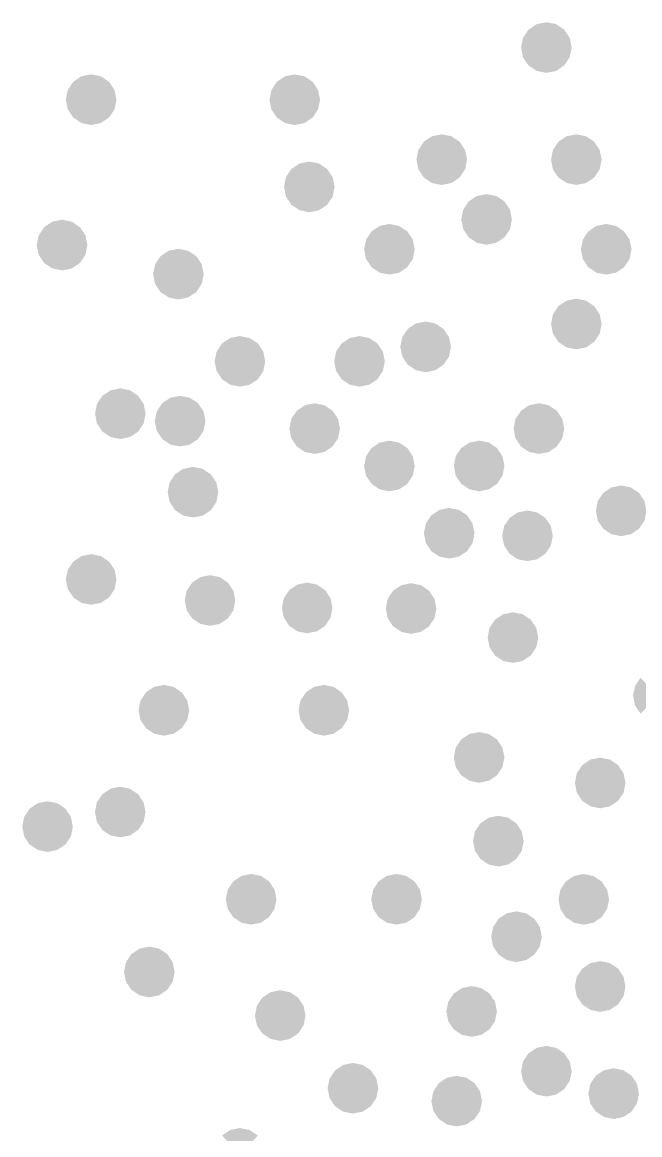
# Model space of a CAD drawing. Header units: millimetres. Extents: x 87938 to 265635, y 330093 to 434310.
# Drawn here: x 233475 to 234171, y 385234 to 386487 of the extents above; entities that cross this region are included whole.
import ezdxf

# ---------------------------------------------------------------- set-up
doc = ezdxf.new("R2010")
doc.units = ezdxf.units.MM

# ---------------------------------------------------------------- blocks, each defined once
blk = doc.blocks.new('A$C3F56660F')
at = {"lineweight": 0}
for points in [[(1688.3, 4934.6), (1688.3, 4963.1), (1668.1, 4954.8), (1677.4, 4961)], [(1688.3, 4934.6), (1708.4, 4954.8), (1688.3, 4963.1), (1699.2, 4961)], [(1688.3, 4934.6), (1668.1, 4954.8), (1659.8, 4934.6), (1661.9, 4945.5)], [(1688.3, 4934.6), (1716.8, 4934.6), (1708.4, 4954.8), (1714.6, 4945.5)], [(1688.3, 4934.6), (1659.8, 4934.6), (1668.1, 4914.5), (1661.9, 4923.7)], [(1688.3, 4934.6), (1668.1, 4914.5), (1688.3, 4906.1), (1677.4, 4908.3)], [(1688.3, 4934.6), (1688.3, 4906.1), (1708.4, 4914.5), (1699.2, 4908.3)], [(1688.3, 4934.6), (1708.4, 4914.5), (1716.8, 4934.6), (1714.6, 4923.7)], [(1175.4, 4875.9), (1175.4, 4904.4), (1155.3, 4896.1), (1164.5, 4902.3)], [(1175.4, 4875.9), (1195.6, 4896.1), (1175.4, 4904.4), (1186.3, 4902.3)], [(1404.8, 4875.9), (1404.8, 4904.4), (1384.6, 4896.1), (1393.9, 4902.3)], [(1404.8, 4875.9), (1425, 4896.1), (1404.8, 4904.4), (1415.7, 4902.3)], [(1175.4, 4875.9), (1155.3, 4896.1), (1146.9, 4875.9), (1149.1, 4886.8)], [(1175.4, 4875.9), (1203.9, 4875.9), (1195.6, 4896.1), (1201.8, 4886.8)], [(1404.8, 4875.9), (1384.6, 4896.1), (1376.3, 4875.9), (1378.5, 4886.8)], [(1404.8, 4875.9), (1433.3, 4875.9), (1425, 4896.1), (1431.1, 4886.8)], [(1175.4, 4875.9), (1146.9, 4875.9), (1155.3, 4855.8), (1149.1, 4865)], [(1175.4, 4875.9), (1155.3, 4855.8), (1175.4, 4847.4), (1164.5, 4849.6)], [(1175.4, 4875.9), (1175.4, 4847.4), (1195.6, 4855.8), (1186.3, 4849.6)], [(1175.4, 4875.9), (1195.6, 4855.8), (1203.9, 4875.9), (1201.8, 4865)], [(1404.8, 4875.9), (1376.3, 4875.9), (1384.6, 4855.8), (1378.5, 4865)], [(1404.8, 4875.9), (1384.6, 4855.8), (1404.8, 4847.4), (1393.9, 4849.6)], [(1404.8, 4875.9), (1404.8, 4847.4), (1425, 4855.8), (1415.7, 4849.6)], [(1404.8, 4875.9), (1425, 4855.8), (1433.3, 4875.9), (1431.1, 4865)], [(1570.4, 4808.4), (1570.4, 4836.9), (1550.2, 4828.6), (1559.5, 4834.8)], [(1570.4, 4808.4), (1590.5, 4828.6), (1570.4, 4836.9), (1581.3, 4834.8)], [(1722, 4808.4), (1722, 4836.9), (1701.8, 4828.6), (1711.1, 4834.8)], [(1722, 4808.4), (1742.1, 4828.6), (1722, 4836.9), (1732.9, 4834.8)], [(1570.4, 4808.4), (1550.2, 4828.6), (1541.9, 4808.4), (1544, 4819.3)], [(1570.4, 4808.4), (1598.9, 4808.4), (1590.5, 4828.6), (1596.7, 4819.3)], [(1722, 4808.4), (1701.8, 4828.6), (1693.5, 4808.4), (1695.6, 4819.3)], [(1722, 4808.4), (1750.5, 4808.4), (1742.1, 4828.6), (1748.3, 4819.3)], [(1421.2, 4777.7), (1401, 4797.9), (1392.7, 4777.7), (1394.8, 4788.6)], [(1421.2, 4777.7), (1421.2, 4806.2), (1401, 4797.9), (1410.3, 4804.1)], [(1421.2, 4777.7), (1441.3, 4797.9), (1421.2, 4806.2), (1432.1, 4804.1)], [(1421.2, 4777.7), (1449.7, 4777.7), (1441.3, 4797.9), (1447.5, 4788.6)], [(1570.4, 4808.4), (1541.9, 4808.4), (1550.2, 4788.3), (1544, 4797.5)], [(1570.4, 4808.4), (1550.2, 4788.3), (1570.4, 4779.9), (1559.5, 4782.1)], [(1570.4, 4808.4), (1570.4, 4779.9), (1590.5, 4788.3), (1581.3, 4782.1)], [(1570.4, 4808.4), (1590.5, 4788.3), (1598.9, 4808.4), (1596.7, 4797.5)], [(1722, 4808.4), (1693.5, 4808.4), (1701.8, 4788.3), (1695.6, 4797.5)], [(1722, 4808.4), (1701.8, 4788.3), (1722, 4779.9), (1711.1, 4782.1)], [(1722, 4808.4), (1722, 4779.9), (1742.1, 4788.3), (1732.9, 4782.1)], [(1722, 4808.4), (1742.1, 4788.3), (1750.5, 4808.4), (1748.3, 4797.5)], [(1421.2, 4777.7), (1392.7, 4777.7), (1401, 4757.6), (1394.8, 4766.8)], [(1421.2, 4777.7), (1401, 4757.6), (1421.2, 4749.2), (1410.3, 4751.4)], [(1421.2, 4777.7), (1421.2, 4749.2), (1441.3, 4757.6), (1432.1, 4751.4)], [(1421.2, 4777.7), (1441.3, 4757.6), (1449.7, 4777.7), (1447.5, 4766.8)], [(1620.9, 4741.1), (1600.7, 4761.3), (1592.4, 4741.1), (1594.6, 4752)], [(1620.9, 4741.1), (1620.9, 4769.6), (1600.7, 4761.3), (1610, 4767.5)], [(1620.9, 4741.1), (1641.1, 4761.3), (1620.9, 4769.6), (1631.8, 4767.5)], [(1620.9, 4741.1), (1649.4, 4741.1), (1641.1, 4761.3), (1647.3, 4752)], [(1142.7, 4712.2), (1142.7, 4740.8), (1122.5, 4732.4), (1131.7, 4738.6)], [(1142.7, 4712.2), (1162.8, 4732.4), (1142.7, 4740.8), (1153.6, 4738.6)], [(1511.4, 4707.5), (1511.4, 4736), (1491.3, 4727.6), (1500.5, 4733.8)], [(1511.4, 4707.5), (1531.6, 4727.6), (1511.4, 4736), (1522.3, 4733.8)], [(1620.9, 4741.1), (1592.4, 4741.1), (1600.7, 4721), (1594.6, 4730.2)], [(1620.9, 4741.1), (1600.7, 4721), (1620.9, 4712.6), (1610, 4714.8)], [(1620.9, 4741.1), (1620.9, 4712.6), (1641.1, 4721), (1631.8, 4714.8)], [(1620.9, 4741.1), (1641.1, 4721), (1649.4, 4741.1), (1647.3, 4730.2)], [(1755.6, 4707.5), (1755.6, 4736), (1735.5, 4727.6), (1744.7, 4733.8)], [(1755.6, 4707.5), (1775.8, 4727.6), (1755.6, 4736), (1766.6, 4733.8)], [(1142.7, 4712.2), (1122.5, 4732.4), (1114.1, 4712.2), (1116.3, 4723.1)], [(1142.7, 4712.2), (1171.2, 4712.2), (1162.8, 4732.4), (1169, 4723.1)], [(1511.4, 4707.5), (1491.3, 4727.6), (1482.9, 4707.5), (1485.1, 4718.4)], [(1511.4, 4707.5), (1539.9, 4707.5), (1531.6, 4727.6), (1537.8, 4718.4)], [(1755.6, 4707.5), (1735.5, 4727.6), (1727.1, 4707.5), (1729.3, 4718.4)], [(1755.6, 4707.5), (1784.2, 4707.5), (1775.8, 4727.6), (1782, 4718.4)], [(1142.7, 4712.2), (1114.1, 4712.2), (1122.5, 4692.1), (1116.3, 4701.3)], [(1142.7, 4712.2), (1122.5, 4692.1), (1142.7, 4683.7), (1131.7, 4685.9)], [(1142.7, 4712.2), (1142.7, 4683.7), (1162.8, 4692.1), (1153.6, 4685.9)], [(1142.7, 4712.2), (1162.8, 4692.1), (1171.2, 4712.2), (1169, 4701.3)], [(1273.7, 4679.5), (1253.6, 4699.7), (1245.2, 4679.5), (1247.4, 4690.4)], [(1273.7, 4679.5), (1273.7, 4708), (1253.6, 4699.7), (1262.8, 4705.8)], [(1273.7, 4679.5), (1293.9, 4699.7), (1273.7, 4708), (1284.6, 4705.8)], [(1273.7, 4679.5), (1302.2, 4679.5), (1293.9, 4699.7), (1300.1, 4690.4)], [(1511.4, 4707.5), (1482.9, 4707.5), (1491.3, 4687.3), (1485.1, 4696.6)], [(1511.4, 4707.5), (1491.3, 4687.3), (1511.4, 4679), (1500.5, 4681.1)], [(1511.4, 4707.5), (1511.4, 4679), (1531.6, 4687.3), (1522.3, 4681.1)], [(1511.4, 4707.5), (1531.6, 4687.3), (1539.9, 4707.5), (1537.8, 4696.6)], [(1755.6, 4707.5), (1727.1, 4707.5), (1735.5, 4687.3), (1729.3, 4696.6)], [(1755.6, 4707.5), (1735.5, 4687.3), (1755.6, 4679), (1744.7, 4681.1)], [(1755.6, 4707.5), (1755.6, 4679), (1775.8, 4687.3), (1766.6, 4681.1)], [(1755.6, 4707.5), (1775.8, 4687.3), (1784.2, 4707.5), (1782, 4696.6)], [(1273.7, 4679.5), (1245.2, 4679.5), (1253.6, 4659.3), (1247.4, 4668.6)], [(1273.7, 4679.5), (1253.6, 4659.3), (1273.7, 4651), (1262.8, 4653.2)], [(1273.7, 4679.5), (1273.7, 4651), (1293.9, 4659.3), (1284.6, 4653.2)], [(1273.7, 4679.5), (1293.9, 4659.3), (1302.2, 4679.5), (1300.1, 4668.6)], [(1722, 4623.4), (1722, 4651.9), (1701.8, 4643.5), (1711.1, 4649.7)], [(1722, 4623.4), (1742.1, 4643.5), (1722, 4651.9), (1732.9, 4649.7)], [(1722, 4623.4), (1701.8, 4643.5), (1693.5, 4623.4), (1695.6, 4634.3)], [(1722, 4623.4), (1750.5, 4623.4), (1742.1, 4643.5), (1748.3, 4634.3)], [(1552.3, 4597.7), (1552.3, 4626.2), (1532.1, 4617.8), (1541.4, 4624)], [(1552.3, 4597.7), (1572.4, 4617.8), (1552.3, 4626.2), (1563.2, 4624)], [(1722, 4623.4), (1693.5, 4623.4), (1701.8, 4603.2), (1695.6, 4612.4)], [(1722, 4623.4), (1701.8, 4603.2), (1722, 4594.8), (1711.1, 4597)], [(1722, 4623.4), (1722, 4594.8), (1742.1, 4603.2), (1732.9, 4597)], [(1722, 4623.4), (1742.1, 4603.2), (1750.5, 4623.4), (1748.3, 4612.4)], [(1343, 4581.3), (1343, 4609.8), (1322.9, 4601.5), (1332.1, 4607.6)], [(1343, 4581.3), (1363.2, 4601.5), (1343, 4609.8), (1353.9, 4607.6)], [(1477.8, 4581.3), (1477.8, 4609.8), (1457.6, 4601.5), (1466.8, 4607.6)], [(1477.8, 4581.3), (1497.9, 4601.5), (1477.8, 4609.8), (1488.7, 4607.6)], [(1552.3, 4597.7), (1532.1, 4617.8), (1523.7, 4597.7), (1525.9, 4608.6)], [(1552.3, 4597.7), (1580.8, 4597.7), (1572.4, 4617.8), (1578.6, 4608.6)], [(1343, 4581.3), (1322.9, 4601.5), (1314.5, 4581.3), (1316.7, 4592.2)], [(1343, 4581.3), (1371.5, 4581.3), (1363.2, 4601.5), (1369.4, 4592.2)], [(1477.8, 4581.3), (1457.6, 4601.5), (1449.2, 4581.3), (1451.4, 4592.2)], [(1477.8, 4581.3), (1506.3, 4581.3), (1497.9, 4601.5), (1504.1, 4592.2)], [(1552.3, 4597.7), (1523.7, 4597.7), (1532.1, 4577.5), (1525.9, 4586.7)], [(1552.3, 4597.7), (1532.1, 4577.5), (1552.3, 4569.1), (1541.4, 4571.3)], [(1552.3, 4597.7), (1552.3, 4569.1), (1572.4, 4577.5), (1563.2, 4571.3)], [(1552.3, 4597.7), (1572.4, 4577.5), (1580.8, 4597.7), (1578.6, 4586.7)], [(1343, 4581.3), (1314.5, 4581.3), (1322.9, 4561.1), (1316.7, 4570.4)], [(1343, 4581.3), (1322.9, 4561.1), (1343, 4552.8), (1332.1, 4555)], [(1343, 4581.3), (1343, 4552.8), (1363.2, 4561.1), (1353.9, 4555)], [(1343, 4581.3), (1363.2, 4561.1), (1371.5, 4581.3), (1369.4, 4570.4)], [(1477.8, 4581.3), (1449.2, 4581.3), (1457.6, 4561.1), (1451.4, 4570.4)], [(1477.8, 4581.3), (1457.6, 4561.1), (1477.8, 4552.8), (1466.8, 4555)], [(1477.8, 4581.3), (1477.8, 4552.8), (1497.9, 4561.1), (1488.7, 4555)], [(1477.8, 4581.3), (1497.9, 4561.1), (1506.3, 4581.3), (1504.1, 4570.4)], [(1208.3, 4522.4), (1208.3, 4550.9), (1188.1, 4542.6), (1197.4, 4548.7)], [(1208.3, 4522.4), (1228.4, 4542.6), (1208.3, 4550.9), (1219.2, 4548.7)], [(1208.3, 4522.4), (1188.1, 4542.6), (1179.8, 4522.4), (1181.9, 4533.3)], [(1208.3, 4522.4), (1236.8, 4522.4), (1228.4, 4542.6), (1234.6, 4533.3)], [(1275.6, 4514), (1275.6, 4542.5), (1255.5, 4534.2), (1264.7, 4540.3)], [(1275.6, 4514), (1295.8, 4534.2), (1275.6, 4542.5), (1286.6, 4540.3)], [(1208.3, 4522.4), (1179.8, 4522.4), (1188.1, 4502.2), (1181.9, 4511.5)], [(1208.3, 4522.4), (1188.1, 4502.2), (1208.3, 4493.9), (1197.4, 4496.1)], [(1208.3, 4522.4), (1208.3, 4493.9), (1228.4, 4502.2), (1219.2, 4496.1)], [(1208.3, 4522.4), (1228.4, 4502.2), (1236.8, 4522.4), (1234.6, 4511.5)], [(1275.6, 4514), (1255.5, 4534.2), (1247.1, 4514), (1249.3, 4524.9)], [(1275.6, 4514), (1304.2, 4514), (1295.8, 4534.2), (1302, 4524.9)], [(1427.2, 4505.6), (1407.1, 4525.7), (1398.7, 4505.6), (1400.9, 4516.5)], [(1427.2, 4505.6), (1427.2, 4534.1), (1407.1, 4525.7), (1416.3, 4531.9)], [(1427.2, 4505.6), (1447.4, 4525.7), (1427.2, 4534.1), (1438.1, 4531.9)], [(1427.2, 4505.6), (1455.7, 4505.6), (1447.4, 4525.7), (1453.6, 4516.5)], [(1679.9, 4505.6), (1659.7, 4525.7), (1651.3, 4505.6), (1653.5, 4516.5)], [(1679.9, 4505.6), (1679.9, 4534.1), (1659.7, 4525.7), (1668.9, 4531.9)], [(1679.9, 4505.6), (1700, 4525.7), (1679.9, 4534.1), (1690.8, 4531.9)], [(1679.9, 4505.6), (1708.4, 4505.6), (1700, 4525.7), (1706.2, 4516.5)], [(1275.6, 4514), (1247.1, 4514), (1255.5, 4493.8), (1249.3, 4503.1)], [(1275.6, 4514), (1255.5, 4493.8), (1275.6, 4485.5), (1264.7, 4487.6)], [(1275.6, 4514), (1275.6, 4485.5), (1295.8, 4493.8), (1286.6, 4487.6)], [(1275.6, 4514), (1295.8, 4493.8), (1304.2, 4514), (1302, 4503.1)], [(1427.2, 4505.6), (1398.7, 4505.6), (1407.1, 4485.4), (1400.9, 4494.7)], [(1427.2, 4505.6), (1407.1, 4485.4), (1427.2, 4477.1), (1416.3, 4479.2)], [(1427.2, 4505.6), (1427.2, 4477.1), (1447.4, 4485.4), (1438.1, 4479.2)], [(1427.2, 4505.6), (1447.4, 4485.4), (1455.7, 4505.6), (1453.6, 4494.7)], [(1679.9, 4505.6), (1651.3, 4505.6), (1659.7, 4485.4), (1653.5, 4494.7)], [(1679.9, 4505.6), (1659.7, 4485.4), (1679.9, 4477.1), (1668.9, 4479.2)], [(1679.9, 4505.6), (1679.9, 4477.1), (1700, 4485.4), (1690.8, 4479.2)], [(1679.9, 4505.6), (1700, 4485.4), (1708.4, 4505.6), (1706.2, 4494.7)], [(1511.4, 4463.5), (1511.4, 4492), (1491.3, 4483.7), (1500.5, 4489.9)], [(1511.4, 4463.5), (1531.6, 4483.7), (1511.4, 4492), (1522.3, 4489.9)], [(1612.5, 4463.5), (1612.5, 4492), (1592.3, 4483.7), (1601.6, 4489.9)], [(1612.5, 4463.5), (1632.7, 4483.7), (1612.5, 4492), (1623.4, 4489.9)], [(1511.4, 4463.5), (1491.3, 4483.7), (1482.9, 4463.5), (1485.1, 4474.4)], [(1511.4, 4463.5), (1539.9, 4463.5), (1531.6, 4483.7), (1537.8, 4474.4)], [(1612.5, 4463.5), (1592.3, 4483.7), (1584, 4463.5), (1586.1, 4474.4)], [(1612.5, 4463.5), (1641, 4463.5), (1632.7, 4483.7), (1638.8, 4474.4)], [(1290.1, 4434), (1290.1, 4462.5), (1269.9, 4454.1), (1279.2, 4460.3)], [(1290.1, 4434), (1310.3, 4454.1), (1290.1, 4462.5), (1301, 4460.3)], [(1511.4, 4463.5), (1482.9, 4463.5), (1491.3, 4443.4), (1485.1, 4452.6)], [(1511.4, 4463.5), (1491.3, 4443.4), (1511.4, 4435), (1500.5, 4437.2)], [(1511.4, 4463.5), (1511.4, 4435), (1531.6, 4443.4), (1522.3, 4437.2)], [(1511.4, 4463.5), (1531.6, 4443.4), (1539.9, 4463.5), (1537.8, 4452.6)], [(1612.5, 4463.5), (1584, 4463.5), (1592.3, 4443.4), (1586.1, 4452.6)], [(1612.5, 4463.5), (1592.3, 4443.4), (1612.5, 4435), (1601.6, 4437.2)], [(1612.5, 4463.5), (1612.5, 4435), (1632.7, 4443.4), (1623.4, 4437.2)], [(1612.5, 4463.5), (1632.7, 4443.4), (1641, 4463.5), (1638.8, 4452.6)], [(1290.1, 4434), (1269.9, 4454.1), (1261.6, 4434), (1263.8, 4444.9)], [(1290.1, 4434), (1318.6, 4434), (1310.3, 4454.1), (1316.5, 4444.9)], [(1772.5, 4413), (1772.5, 4441.6), (1752.3, 4433.2), (1761.6, 4439.4)], [(1772.5, 4413), (1792.7, 4433.2), (1772.5, 4441.6), (1783.4, 4439.4)], [(1290.1, 4434), (1261.6, 4434), (1269.9, 4413.8), (1263.8, 4423.1)], [(1290.1, 4434), (1269.9, 4413.8), (1290.1, 4405.5), (1279.2, 4407.6)], [(1290.1, 4434), (1290.1, 4405.5), (1310.3, 4413.8), (1301, 4407.6)], [(1290.1, 4434), (1310.3, 4413.8), (1318.6, 4434), (1316.5, 4423.1)], [(1772.5, 4413), (1752.3, 4433.2), (1744, 4413), (1746.1, 4423.9)], [(1772.5, 4413), (1801, 4413), (1792.7, 4433.2), (1798.8, 4423.9)], [(1578.8, 4387.8), (1578.8, 4416.3), (1558.6, 4408), (1567.9, 4414.1)], [(1578.8, 4387.8), (1599, 4408), (1578.8, 4416.3), (1589.7, 4414.1)], [(1667, 4384.9), (1667, 4413.4), (1646.8, 4405), (1656, 4411.2)], [(1667, 4384.9), (1687.1, 4405), (1667, 4413.4), (1677.9, 4411.2)], [(1772.5, 4413), (1744, 4413), (1752.3, 4392.9), (1746.1, 4402.1)], [(1772.5, 4413), (1752.3, 4392.9), (1772.5, 4384.5), (1761.6, 4386.7)], [(1772.5, 4413), (1772.5, 4384.5), (1792.7, 4392.9), (1783.4, 4386.7)], [(1772.5, 4413), (1792.7, 4392.9), (1801, 4413), (1798.8, 4402.1)], [(1578.8, 4387.8), (1558.6, 4408), (1550.3, 4387.8), (1552.5, 4398.7)], [(1578.8, 4387.8), (1607.3, 4387.8), (1599, 4408), (1605.1, 4398.7)], [(1667, 4384.9), (1646.8, 4405), (1638.4, 4384.9), (1640.6, 4395.8)], [(1667, 4384.9), (1695.5, 4384.9), (1687.1, 4405), (1693.3, 4395.8)], [(1578.8, 4387.8), (1550.3, 4387.8), (1558.6, 4367.6), (1552.5, 4376.9)], [(1578.8, 4387.8), (1558.6, 4367.6), (1578.8, 4359.3), (1567.9, 4361.5)], [(1578.8, 4387.8), (1578.8, 4359.3), (1599, 4367.6), (1589.7, 4361.5)], [(1578.8, 4387.8), (1599, 4367.6), (1607.3, 4387.8), (1605.1, 4376.9)], [(1667, 4384.9), (1638.4, 4384.9), (1646.8, 4364.7), (1640.6, 4374)], [(1667, 4384.9), (1646.8, 4364.7), (1667, 4356.4), (1656, 4358.5)], [(1667, 4384.9), (1667, 4356.4), (1687.1, 4364.7), (1677.9, 4358.5)], [(1667, 4384.9), (1687.1, 4364.7), (1695.5, 4384.9), (1693.3, 4374)], [(1175.4, 4335.8), (1175.4, 4364.3), (1155.3, 4355.9), (1164.5, 4362.1)], [(1175.4, 4335.8), (1195.6, 4355.9), (1175.4, 4364.3), (1186.3, 4362.1)], [(1175.4, 4335.8), (1155.3, 4355.9), (1146.9, 4335.8), (1149.1, 4346.7)], [(1175.4, 4335.8), (1203.9, 4335.8), (1195.6, 4355.9), (1201.8, 4346.7)], [(1175.4, 4335.8), (1146.9, 4335.8), (1155.3, 4315.6), (1149.1, 4324.9)], [(1175.4, 4335.8), (1155.3, 4315.6), (1175.4, 4307.3), (1164.5, 4309.4)], [(1175.4, 4335.8), (1175.4, 4307.3), (1195.6, 4315.6), (1186.3, 4309.4)], [(1175.4, 4335.8), (1195.6, 4315.6), (1203.9, 4335.8), (1201.8, 4324.9)], [(1309.3, 4312.1), (1309.3, 4340.6), (1289.2, 4332.2), (1298.4, 4338.4)], [(1309.3, 4312.1), (1329.5, 4332.2), (1309.3, 4340.6), (1320.2, 4338.4)], [(1309.3, 4312.1), (1289.2, 4332.2), (1280.8, 4312.1), (1283, 4323)], [(1309.3, 4312.1), (1337.8, 4312.1), (1329.5, 4332.2), (1335.7, 4323)], [(1418.8, 4303.7), (1398.6, 4323.8), (1390.3, 4303.7), (1392.5, 4314.6)], [(1418.8, 4303.7), (1418.8, 4332.2), (1398.6, 4323.8), (1407.9, 4330)], [(1418.8, 4303.7), (1439, 4323.8), (1418.8, 4332.2), (1429.7, 4330)], [(1418.8, 4303.7), (1447.3, 4303.7), (1439, 4323.8), (1445.1, 4314.6)], [(1535.9, 4303), (1515.7, 4323.2), (1507.4, 4303), (1509.5, 4313.9)], [(1535.9, 4303), (1535.9, 4331.5), (1515.7, 4323.2), (1525, 4329.4)], [(1535.9, 4303), (1556, 4323.2), (1535.9, 4331.5), (1546.8, 4329.4)], [(1535.9, 4303), (1564.4, 4303), (1556, 4323.2), (1562.2, 4313.9)], [(1309.3, 4312.1), (1280.8, 4312.1), (1289.2, 4291.9), (1283, 4301.2)], [(1309.3, 4312.1), (1289.2, 4291.9), (1309.3, 4283.6), (1298.4, 4285.7)], [(1309.3, 4312.1), (1309.3, 4283.6), (1329.5, 4291.9), (1320.2, 4285.7)], [(1309.3, 4312.1), (1329.5, 4291.9), (1337.8, 4312.1), (1335.7, 4301.2)], [(1418.8, 4303.7), (1390.3, 4303.7), (1398.6, 4283.5), (1392.5, 4292.8)], [(1418.8, 4303.7), (1398.6, 4283.5), (1418.8, 4275.2), (1407.9, 4277.3)], [(1418.8, 4303.7), (1418.8, 4275.2), (1439, 4283.5), (1429.7, 4277.3)], [(1418.8, 4303.7), (1439, 4283.5), (1447.3, 4303.7), (1445.1, 4292.8)], [(1535.9, 4303), (1507.4, 4303), (1515.7, 4282.9), (1509.5, 4292.1)], [(1535.9, 4303), (1515.7, 4282.9), (1535.9, 4274.5), (1525, 4276.7)], [(1535.9, 4303), (1535.9, 4274.5), (1556, 4282.9), (1546.8, 4276.7)], [(1535.9, 4303), (1556, 4282.9), (1564.4, 4303), (1562.2, 4292.1)], [(1650.6, 4270.3), (1650.6, 4298.8), (1630.4, 4290.5), (1639.7, 4296.6)], [(1650.6, 4270.3), (1670.7, 4290.5), (1650.6, 4298.8), (1661.5, 4296.6)], [(1650.6, 4270.3), (1630.4, 4290.5), (1622.1, 4270.3), (1624.2, 4281.2)], [(1650.6, 4270.3), (1679.1, 4270.3), (1670.7, 4290.5), (1676.9, 4281.2)], [(1650.6, 4270.3), (1622.1, 4270.3), (1630.4, 4250.1), (1624.2, 4259.4)], [(1650.6, 4270.3), (1630.4, 4250.1), (1650.6, 4241.8), (1639.7, 4244)], [(1650.6, 4270.3), (1650.6, 4241.8), (1670.7, 4250.1), (1661.5, 4244)], [(1650.6, 4270.3), (1670.7, 4250.1), (1679.1, 4270.3), (1676.9, 4259.4)], [(1814.4, 4204.8), (1794.3, 4225), (1785.9, 4204.8), (1788.1, 4215.7)], [(1257.3, 4188.5), (1237.2, 4208.6), (1228.8, 4188.5), (1231, 4199.4)], [(1257.3, 4188.5), (1257.3, 4217), (1237.2, 4208.6), (1246.4, 4214.8)], [(1257.3, 4188.5), (1277.5, 4208.6), (1257.3, 4217), (1268.3, 4214.8)], [(1257.3, 4188.5), (1285.9, 4188.5), (1277.5, 4208.6), (1283.7, 4199.4)], [(1437.6, 4188.5), (1417.4, 4208.6), (1409.1, 4188.5), (1411.2, 4199.4)], [(1437.6, 4188.5), (1437.6, 4217), (1417.4, 4208.6), (1426.7, 4214.8)], [(1437.6, 4188.5), (1457.7, 4208.6), (1437.6, 4217), (1448.5, 4214.8)], [(1437.6, 4188.5), (1466.1, 4188.5), (1457.7, 4208.6), (1463.9, 4199.4)], [(1814.4, 4204.8), (1785.9, 4204.8), (1794.3, 4184.7), (1788.1, 4193.9)], [(1257.3, 4188.5), (1228.8, 4188.5), (1237.2, 4168.3), (1231, 4177.5)], [(1257.3, 4188.5), (1237.2, 4168.3), (1257.3, 4159.9), (1246.4, 4162.1)], [(1257.3, 4188.5), (1257.3, 4159.9), (1277.5, 4168.3), (1268.3, 4162.1)], [(1257.3, 4188.5), (1277.5, 4168.3), (1285.9, 4188.5), (1283.7, 4177.5)], [(1437.6, 4188.5), (1409.1, 4188.5), (1417.4, 4168.3), (1411.2, 4177.5)], [(1437.6, 4188.5), (1417.4, 4168.3), (1437.6, 4159.9), (1426.7, 4162.1)], [(1437.6, 4188.5), (1437.6, 4159.9), (1457.7, 4168.3), (1448.5, 4162.1)], [(1437.6, 4188.5), (1457.7, 4168.3), (1466.1, 4188.5), (1463.9, 4177.5)], [(1612.5, 4135.4), (1612.5, 4163.9), (1592.3, 4155.6), (1601.6, 4161.8)], [(1612.5, 4135.4), (1632.7, 4155.6), (1612.5, 4163.9), (1623.4, 4161.8)], [(1612.5, 4135.4), (1592.3, 4155.6), (1584, 4135.4), (1586.1, 4146.3)], [(1612.5, 4135.4), (1641, 4135.4), (1632.7, 4155.6), (1638.8, 4146.3)], [(1612.5, 4135.4), (1584, 4135.4), (1592.3, 4115.3), (1586.1, 4124.5)], [(1612.5, 4135.4), (1592.3, 4115.3), (1612.5, 4106.9), (1601.6, 4109.1)], [(1612.5, 4135.4), (1612.5, 4106.9), (1632.7, 4115.3), (1623.4, 4109.1)], [(1612.5, 4135.4), (1632.7, 4115.3), (1641, 4135.4), (1638.8, 4124.5)], [(1748.9, 4106.6), (1748.9, 4135.1), (1728.7, 4126.8), (1738, 4133)], [(1748.9, 4106.6), (1769, 4126.8), (1748.9, 4135.1), (1759.8, 4133)], [(1748.9, 4106.6), (1728.7, 4126.8), (1720.4, 4106.6), (1722.5, 4117.5)], [(1748.9, 4106.6), (1777.4, 4106.6), (1769, 4126.8), (1775.2, 4117.5)], [(1208.2, 4073.9), (1208.2, 4102.4), (1188, 4094), (1197.3, 4100.2)], [(1208.2, 4073.9), (1228.3, 4094), (1208.2, 4102.4), (1219.1, 4100.2)], [(1748.9, 4106.6), (1720.4, 4106.6), (1728.7, 4086.5), (1722.5, 4095.7)], [(1748.9, 4106.6), (1728.7, 4086.5), (1748.9, 4078.1), (1738, 4080.3)], [(1748.9, 4106.6), (1748.9, 4078.1), (1769, 4086.5), (1759.8, 4080.3)], [(1748.9, 4106.6), (1769, 4086.5), (1777.4, 4106.6), (1775.2, 4095.7)], [(1126.3, 4057.5), (1126.3, 4086), (1106.1, 4077.7), (1115.4, 4083.9)], [(1126.3, 4057.5), (1146.4, 4077.7), (1126.3, 4086), (1137.2, 4083.9)], [(1208.2, 4073.9), (1188, 4094), (1179.7, 4073.9), (1181.8, 4084.8)], [(1208.2, 4073.9), (1236.7, 4073.9), (1228.3, 4094), (1234.5, 4084.8)], [(1126.3, 4057.5), (1106.1, 4077.7), (1097.8, 4057.5), (1099.9, 4068.4)], [(1126.3, 4057.5), (1154.8, 4057.5), (1146.4, 4077.7), (1152.6, 4068.4)], [(1208.2, 4073.9), (1179.7, 4073.9), (1188, 4053.7), (1181.8, 4063)], [(1208.2, 4073.9), (1188, 4053.7), (1208.2, 4045.4), (1197.3, 4047.5)], [(1208.2, 4073.9), (1208.2, 4045.4), (1228.3, 4053.7), (1219.1, 4047.5)], [(1208.2, 4073.9), (1228.3, 4053.7), (1236.7, 4073.9), (1234.5, 4063)], [(1634.2, 4041.1), (1614, 4061.3), (1605.7, 4041.1), (1607.8, 4052.1)], [(1634.2, 4041.1), (1634.2, 4069.7), (1614, 4061.3), (1623.3, 4067.5)], [(1634.2, 4041.1), (1654.3, 4061.3), (1634.2, 4069.7), (1645.1, 4067.5)], [(1634.2, 4041.1), (1662.7, 4041.1), (1654.3, 4061.3), (1660.5, 4052.1)], [(1126.3, 4057.5), (1097.8, 4057.5), (1106.1, 4037.3), (1099.9, 4046.6)], [(1126.3, 4057.5), (1106.1, 4037.3), (1126.3, 4029), (1115.4, 4031.2)], [(1126.3, 4057.5), (1126.3, 4029), (1146.4, 4037.3), (1137.2, 4031.2)], [(1126.3, 4057.5), (1146.4, 4037.3), (1154.8, 4057.5), (1152.6, 4046.6)], [(1634.2, 4041.1), (1605.7, 4041.1), (1614, 4021), (1607.8, 4030.2)], [(1634.2, 4041.1), (1614, 4021), (1634.2, 4012.6), (1623.3, 4014.8)], [(1634.2, 4041.1), (1634.2, 4012.6), (1654.3, 4021), (1645.1, 4014.8)], [(1634.2, 4041.1), (1654.3, 4021), (1662.7, 4041.1), (1660.5, 4030.2)], [(1355.6, 3975.7), (1335.5, 3995.8), (1327.1, 3975.7), (1329.3, 3986.6)], [(1355.6, 3975.7), (1355.6, 4004.2), (1335.5, 3995.8), (1344.7, 4002)], [(1355.6, 3975.7), (1375.8, 3995.8), (1355.6, 4004.2), (1366.6, 4002)], [(1355.6, 3975.7), (1384.2, 3975.7), (1375.8, 3995.8), (1382, 3986.6)], [(1519.5, 3975.7), (1499.3, 3995.8), (1491, 3975.7), (1493.2, 3986.6)], [(1519.5, 3975.7), (1519.5, 4004.2), (1499.3, 3995.8), (1508.6, 4002)], [(1519.5, 3975.7), (1539.7, 3995.8), (1519.5, 4004.2), (1530.4, 4002)], [(1519.5, 3975.7), (1548, 3975.7), (1539.7, 3995.8), (1545.8, 3986.6)], [(1730.4, 3975.6), (1710.2, 3995.7), (1701.9, 3975.6), (1704, 3986.5)], [(1730.4, 3975.6), (1730.4, 4004.1), (1710.2, 3995.7), (1719.5, 4001.9)], [(1730.4, 3975.6), (1750.5, 3995.7), (1730.4, 4004.1), (1741.3, 4001.9)], [(1730.4, 3975.6), (1758.9, 3975.6), (1750.5, 3995.7), (1756.7, 3986.5)], [(1355.6, 3975.7), (1327.1, 3975.7), (1335.5, 3955.5), (1329.3, 3964.8)], [(1355.6, 3975.7), (1335.5, 3955.5), (1355.6, 3947.2), (1344.7, 3949.3)], [(1355.6, 3975.7), (1355.6, 3947.2), (1375.8, 3955.5), (1366.6, 3949.3)], [(1355.6, 3975.7), (1375.8, 3955.5), (1384.2, 3975.7), (1382, 3964.8)], [(1519.5, 3975.7), (1491, 3975.7), (1499.3, 3955.5), (1493.2, 3964.8)], [(1519.5, 3975.7), (1499.3, 3955.5), (1519.5, 3947.2), (1508.6, 3949.3)], [(1519.5, 3975.7), (1519.5, 3947.2), (1539.7, 3955.5), (1530.4, 3949.3)], [(1519.5, 3975.7), (1539.7, 3955.5), (1548, 3975.7), (1545.8, 3964.8)], [(1730.4, 3975.6), (1701.9, 3975.6), (1710.2, 3955.4), (1704, 3964.7)], [(1730.4, 3975.6), (1710.2, 3955.4), (1730.4, 3947.1), (1719.5, 3949.2)], [(1730.4, 3975.6), (1730.4, 3947.1), (1750.5, 3955.4), (1741.3, 3949.2)], [(1730.4, 3975.6), (1750.5, 3955.4), (1758.9, 3975.6), (1756.7, 3964.7)], [(1654.6, 3933.5), (1654.6, 3962), (1634.4, 3953.7), (1643.7, 3959.9)], [(1654.6, 3933.5), (1674.8, 3953.7), (1654.6, 3962), (1665.5, 3959.9)], [(1654.6, 3933.5), (1634.4, 3953.7), (1626.1, 3933.5), (1628.3, 3944.4)], [(1654.6, 3933.5), (1683.1, 3933.5), (1674.8, 3953.7), (1680.9, 3944.4)], [(1654.6, 3933.5), (1626.1, 3933.5), (1634.4, 3913.4), (1628.3, 3922.6)], [(1654.6, 3933.5), (1634.4, 3913.4), (1654.6, 3905), (1643.7, 3907.2)], [(1654.6, 3933.5), (1654.6, 3905), (1674.8, 3913.4), (1665.5, 3907.2)], [(1654.6, 3933.5), (1674.8, 3913.4), (1683.1, 3933.5), (1680.9, 3922.6)], [(1241, 3893.8), (1241, 3922.3), (1220.8, 3914), (1230, 3920.2)], [(1241, 3893.8), (1261.1, 3914), (1241, 3922.3), (1251.9, 3920.2)], [(1241, 3893.8), (1220.8, 3914), (1212.4, 3893.8), (1214.6, 3904.7)], [(1241, 3893.8), (1269.5, 3893.8), (1261.1, 3914), (1267.3, 3904.7)], [(1748.9, 3877.5), (1728.7, 3897.6), (1720.4, 3877.5), (1722.5, 3888.4)], [(1748.9, 3877.5), (1748.9, 3906), (1728.7, 3897.6), (1738, 3903.8)], [(1748.9, 3877.5), (1769, 3897.6), (1748.9, 3906), (1759.8, 3903.8)], [(1748.9, 3877.5), (1777.4, 3877.5), (1769, 3897.6), (1775.2, 3888.4)], [(1241, 3893.8), (1212.4, 3893.8), (1220.8, 3873.7), (1214.6, 3882.9)], [(1241, 3893.8), (1220.8, 3873.7), (1241, 3865.3), (1230, 3867.5)], [(1241, 3893.8), (1241, 3865.3), (1261.1, 3873.7), (1251.9, 3867.5)], [(1241, 3893.8), (1261.1, 3873.7), (1269.5, 3893.8), (1267.3, 3882.9)], [(1388.4, 3844.7), (1388.4, 3873.2), (1368.3, 3864.9), (1377.5, 3871.1)], [(1388.4, 3844.7), (1408.6, 3864.9), (1388.4, 3873.2), (1399.3, 3871.1)], [(1604.1, 3849.4), (1604.1, 3877.9), (1583.9, 3869.5), (1593.2, 3875.7)], [(1604.1, 3849.4), (1624.2, 3869.5), (1604.1, 3877.9), (1615, 3875.7)], [(1748.9, 3877.5), (1720.4, 3877.5), (1728.7, 3857.3), (1722.5, 3866.5)], [(1748.9, 3877.5), (1728.7, 3857.3), (1748.9, 3848.9), (1738, 3851.1)], [(1748.9, 3877.5), (1748.9, 3848.9), (1769, 3857.3), (1759.8, 3851.1)], [(1748.9, 3877.5), (1769, 3857.3), (1777.4, 3877.5), (1775.2, 3866.5)], [(1388.4, 3844.7), (1368.3, 3864.9), (1359.9, 3844.7), (1362.1, 3855.6)], [(1388.4, 3844.7), (1416.9, 3844.7), (1408.6, 3864.9), (1414.8, 3855.6)], [(1604.1, 3849.4), (1583.9, 3869.5), (1575.6, 3849.4), (1577.7, 3860.3)], [(1604.1, 3849.4), (1632.6, 3849.4), (1624.2, 3869.5), (1630.4, 3860.3)], [(1604.1, 3849.4), (1575.6, 3849.4), (1583.9, 3829.2), (1577.7, 3838.5)], [(1604.1, 3849.4), (1583.9, 3829.2), (1604.1, 3820.9), (1593.2, 3823)], [(1604.1, 3849.4), (1604.1, 3820.9), (1624.2, 3829.2), (1615, 3823)], [(1604.1, 3849.4), (1624.2, 3829.2), (1632.6, 3849.4), (1630.4, 3838.5)], [(1388.4, 3844.7), (1359.9, 3844.7), (1368.3, 3824.6), (1362.1, 3833.8)], [(1388.4, 3844.7), (1368.3, 3824.6), (1388.4, 3816.2), (1377.5, 3818.4)], [(1388.4, 3844.7), (1388.4, 3816.2), (1408.6, 3824.6), (1399.3, 3818.4)], [(1388.4, 3844.7), (1408.6, 3824.6), (1416.9, 3844.7), (1414.8, 3833.8)], [(1688.3, 3782.1), (1688.3, 3810.6), (1668.1, 3802.2), (1677.4, 3808.4)], [(1688.3, 3782.1), (1708.4, 3802.2), (1688.3, 3810.6), (1699.2, 3808.4)], [(1688.3, 3782.1), (1668.1, 3802.2), (1659.8, 3782.1), (1661.9, 3793)], [(1688.3, 3782.1), (1716.8, 3782.1), (1708.4, 3802.2), (1714.6, 3793)], [(1470.3, 3762.9), (1450.2, 3783), (1441.8, 3762.9), (1444, 3773.8)], [(1470.3, 3762.9), (1470.3, 3791.4), (1450.2, 3783), (1459.4, 3789.2)], [(1470.3, 3762.9), (1490.5, 3783), (1470.3, 3791.4), (1481.3, 3789.2)], [(1470.3, 3762.9), (1498.9, 3762.9), (1490.5, 3783), (1496.7, 3773.8)], [(1764.1, 3756.8), (1764.1, 3785.4), (1743.9, 3777), (1753.2, 3783.2)], [(1764.1, 3756.8), (1784.2, 3777), (1764.1, 3785.4), (1775, 3783.2)], [(1587.2, 3748.4), (1587.2, 3776.9), (1567.1, 3768.6), (1576.3, 3774.8)], [(1587.2, 3748.4), (1607.4, 3768.6), (1587.2, 3776.9), (1598.1, 3774.8)], [(1688.3, 3782.1), (1659.8, 3782.1), (1668.1, 3761.9), (1661.9, 3771.2)], [(1688.3, 3782.1), (1668.1, 3761.9), (1688.3, 3753.6), (1677.4, 3755.7)], [(1688.3, 3782.1), (1688.3, 3753.6), (1708.4, 3761.9), (1699.2, 3755.7)], [(1688.3, 3782.1), (1708.4, 3761.9), (1716.8, 3782.1), (1714.6, 3771.2)], [(1764.1, 3756.8), (1743.9, 3777), (1735.6, 3756.8), (1737.7, 3767.8)], [(1764.1, 3756.8), (1792.6, 3756.8), (1784.2, 3777), (1790.4, 3767.8)], [(1470.3, 3762.9), (1441.8, 3762.9), (1450.2, 3742.7), (1444, 3752)], [(1470.3, 3762.9), (1450.2, 3742.7), (1470.3, 3734.4), (1459.4, 3736.5)], [(1470.3, 3762.9), (1470.3, 3734.4), (1490.5, 3742.7), (1481.3, 3736.5)], [(1470.3, 3762.9), (1490.5, 3742.7), (1498.9, 3762.9), (1496.7, 3752)], [(1587.2, 3748.4), (1567.1, 3768.6), (1558.7, 3748.4), (1560.9, 3759.3)], [(1587.2, 3748.4), (1615.7, 3748.4), (1607.4, 3768.6), (1613.6, 3759.3)], [(1587.2, 3748.4), (1558.7, 3748.4), (1567.1, 3728.3), (1560.9, 3737.5)], [(1587.2, 3748.4), (1567.1, 3728.3), (1587.2, 3719.9), (1576.3, 3722.1)], [(1587.2, 3748.4), (1587.2, 3719.9), (1607.4, 3728.3), (1598.1, 3722.1)], [(1587.2, 3748.4), (1607.4, 3728.3), (1615.7, 3748.4), (1613.6, 3737.5)], [(1764.1, 3756.8), (1735.6, 3756.8), (1743.9, 3736.7), (1737.7, 3745.9)], [(1764.1, 3756.8), (1743.9, 3736.7), (1764.1, 3728.3), (1753.2, 3730.5)], [(1764.1, 3756.8), (1764.1, 3728.3), (1784.2, 3736.7), (1775, 3730.5)], [(1764.1, 3756.8), (1784.2, 3736.7), (1792.6, 3756.8), (1790.4, 3745.9)], [(1343, 3689.5), (1343, 3718.1), (1322.9, 3709.7), (1332.1, 3715.9)], [(1343, 3689.5), (1363.2, 3709.7), (1343, 3718.1), (1353.9, 3715.9)]]:
    blk.add_trace(points, dxfattribs=at)
blk = doc.blocks.new('A$C3E9370D8')
blk.add_blockref('A$C3F56660F', (0, 0))

msp = doc.modelspace()

# ---------------------------------------------------------------- block references
msp.add_blockref('A$C3E9370D8', (232377.2, 381523.4))

doc.saveas('drawing.dxf')
